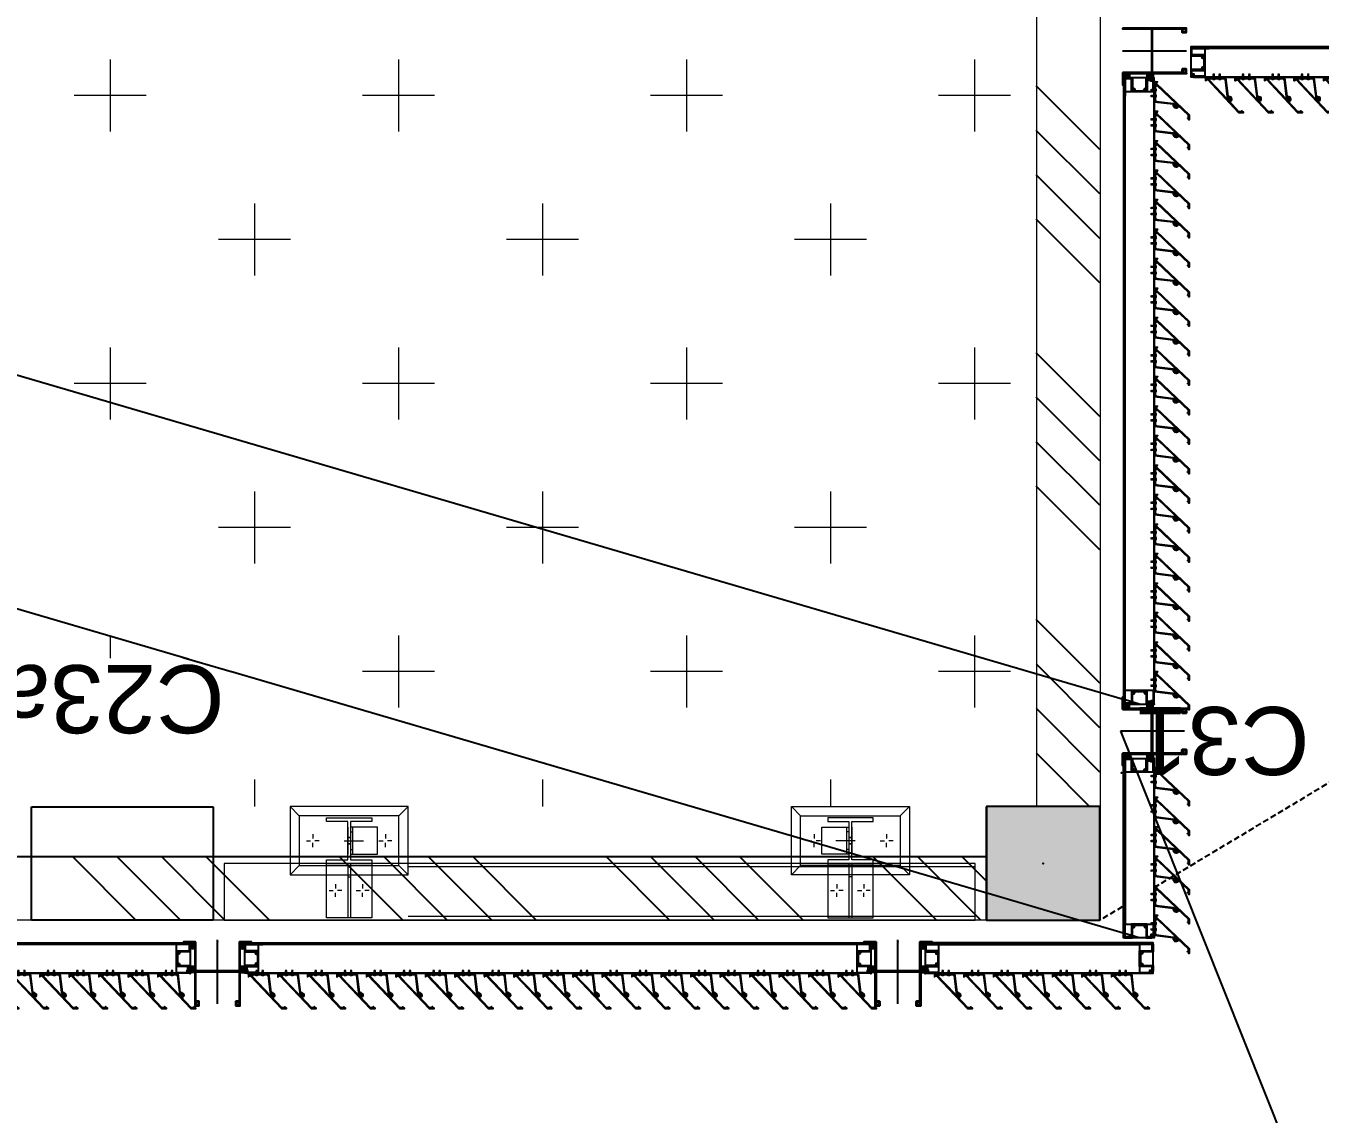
# Model space of a CAD drawing. Header units: millimetres. Extents: x 663313 to 1226001, y 1431724 to 1620898.
# Drawn here: x 848904 to 851756, y 1538567 to 1540965 of the extents above; entities that cross this region are included whole.
import ezdxf

# ---------------------------------------------------------------- set-up
doc = ezdxf.new("R2010")
doc.units = ezdxf.units.MM
for name, pattern in [('CENTER', [50.8, 31.75, -6.35, 6.35, -6.35]), ('HIDDEN', [0.375, 0.25, -0.125]), ('XKITLINE00', [0]), ('XKITLINE02', [4, 2, -2])]:
    doc.linetypes.add(name, pattern=pattern)
doc.layers.get('Defpoints').update_dxf_attribs({"color": 140})
for name, color, linetype in [('000 - CONCRETE_COL_HATCH_', 251, 'Continuous'), ('000 - CONCRETE_COL_WIPEOUT_', 250, 'Continuous'), ('000 - EXISTING_COLUMN_CUT_COLOR_5', 5, 'Continuous'), ('000 - EXISTING_CONCRETE_CUT_COLOR_5', 5, 'Continuous'), ('010 - ASPG_ACCESSORIES_MAIN_COLOR_1', 1, 'Continuous'), ('010 - ASPG_EXTR_MAIN_COLOR_2', 2, 'Continuous'), ('010 - ASPG_FRAMING_CUT_COLOR_4', 4, 'Continuous'), ('010 - ASPG_FRAMING_HATCH_', 251, 'Continuous'), ('010 - ASPG_FRAMING_MAIN_COLOR_2', 2, 'Continuous'), ('010 - ASPG_FRAMING_SUB_COLOR_2', 1, 'Continuous'), ('010 - ASPG_FRAMING_WIPEOUT_', 250, 'Continuous'), ('BOLT & SCREW', 251, 'Continuous'), ('BR', 6, 'Continuous'), ('Center Line', 1, 'CENTER'), ('CVA044__', 2, 'Continuous'), ('DIM', 1, 'Continuous'), ('TEXT', 3, 'Continuous')]:
    doc.layers.add(name, color=color, linetype=linetype)
for name, color, linetype, plot in [('010 - ASPG_EXTR_DEF_SUB', 250, 'Continuous', False), ('010 - ASPG_FASTERN_DEF_SUB', 250, 'Continuous', False), ('010 - ASPG_FRAMING_DEF_SUB', 250, 'Continuous', False)]:
    doc.layers.add(name, color=color, linetype=linetype, plot=plot)
for name, color, linetype, lineweight in [('12-GRID', 1, 'CENTER', 13), ('A-FLOR-E', 2, 'Continuous', 9), ('Bolt', 7, 'Continuous', 0), ('Part', 2, 'Continuous', 0), ('SCREW', 8, 'Continuous', 5)]:
    doc.layers.add(name, color=color, linetype=linetype, lineweight=lineweight)
doc.styles.add('Arial', font='arial.ttf')
pattern_1 = [(270, (1257419.24324, -520041.6224), (0.65495992507, -1.1344238721), [0.7562825814, -1.5125651628]), (30, (1257419.24324, -520041.6224), (0.65495992936, 1.1344238696), [0.7562825814, -1.5125651628]), (330, (1257419.24324, -520041.6224), (1.30991985442, -2.48e-09), [-1.5125651628, 0.7562825814])]
pattern_2 = [(315, (1257419.4929, -520021.6224), (1.3369313545, 1.3369313545), []), (45, (1257419.4929, -520021.6224), (-1.3369313545, 1.3369313545), [])]
pattern_3 = [(270, (1257419.4425, -520043.9224), (0.65495992507, -1.1344238721), [0.7562825814, -1.5125651628]), (30, (1257419.4425, -520043.9224), (0.65495992936, 1.1344238696), [0.7562825814, -1.5125651628]), (330, (1257419.4425, -520043.9224), (1.30991985442, -2.48e-09), [-1.5125651628, 0.7562825814])]
pattern_4 = [(315, (1257419.1929, -520023.9224), (1.3369313545, 1.3369313545), []), (45, (1257419.1929, -520023.9224), (-1.3369313545, 1.3369313545), [])]

# ---------------------------------------------------------------- blocks, each defined once
blk = doc.blocks.new('44')
at = {"layer": 'Bolt', "color": 21, "linetype": 'XKITLINE00', "lineweight": 0}
for p, q in [((31.5889, 25.0846), (31.5889, 25.0753)), ((31.5889, 25.0846), (31.5889, 25.0753)), ((31.5749, 25.0706), (31.5842, 25.0706)), ((31.5749, 25.0706), (31.5842, 25.0706)), ((31.5889, 25.0566), (31.5889, 25.0659)), ((31.5889, 25.0566), (31.5889, 25.0659)), ((31.6029, 25.0706), (31.5936, 25.0706)), ((31.6029, 25.0706), (31.5936, 25.0706)), ((31.6849, 25.0206), (31.6942, 25.0206)), ((31.6989, 25.0346), (31.6989, 25.0253)), ((31.7129, 25.0206), (31.7036, 25.0206)), ((31.6989, 25.0066), (31.6989, 25.0159)), ((31.6989, 24.9746), (31.6989, 24.9653)), ((31.6849, 24.9606), (31.6942, 24.9606)), ((31.6989, 24.9466), (31.6989, 24.9559)), ((31.7129, 24.9606), (31.7036, 24.9606)), ((31.5749, 24.9106), (31.5842, 24.9106)), ((31.5749, 24.9106), (31.5842, 24.9106)), ((31.5889, 24.9246), (31.5889, 24.9153)), ((31.5889, 24.9246), (31.5889, 24.9153)), ((31.5889, 24.8966), (31.5889, 24.9059)), ((31.5889, 24.8966), (31.5889, 24.9059)), ((31.6029, 24.9106), (31.5936, 24.9106)), ((31.6029, 24.9106), (31.5936, 24.9106)), ((31.5749, 23.9656), (31.5842, 23.9656)), ((31.5749, 23.9656), (31.5842, 23.9656)), ((31.5889, 23.9796), (31.5889, 23.9703)), ((31.5889, 23.9796), (31.5889, 23.9703)), ((31.6029, 23.9656), (31.5936, 23.9656)), ((31.6029, 23.9656), (31.5936, 23.9656)), ((31.5889, 23.9516), (31.5889, 23.9609)), ((31.5889, 23.9516), (31.5889, 23.9609)), ((31.6849, 23.9156), (31.6942, 23.9156)), ((31.6989, 23.9296), (31.6989, 23.9203)), ((31.6989, 23.9016), (31.6989, 23.9109)), ((31.7129, 23.9156), (31.7036, 23.9156)), ((31.6849, 23.8556), (31.6942, 23.8556)), ((31.6989, 23.8696), (31.6989, 23.8603)), ((31.6989, 23.8416), (31.6989, 23.8509)), ((31.7129, 23.8556), (31.7036, 23.8556)), ((31.5749, 23.8056), (31.5842, 23.8056)), ((31.5749, 23.8056), (31.5842, 23.8056)), ((31.5889, 23.8196), (31.5889, 23.8103)), ((31.5889, 23.8196), (31.5889, 23.8103)), ((31.5889, 23.7916), (31.5889, 23.8009)), ((31.5889, 23.7916), (31.5889, 23.8009)), ((31.6029, 23.8056), (31.5936, 23.8056)), ((31.6029, 23.8056), (31.5936, 23.8056))]:
    blk.add_line(p, q, dxfattribs=at)
at = {"layer": 'Bolt', "color": 21, "linetype": 'XKITLINE02', "lineweight": 0}
for p, q in [((31.5819, 24.9876), (31.5819, 24.9936)), ((31.5819, 24.9936), (31.5819, 24.9876)), ((31.5889, 25.0015), (31.5889, 24.9586)), ((31.5959, 24.9876), (31.5959, 24.9936)), ((31.5959, 24.9936), (31.5959, 24.9876)), ((31.5694, 24.9876), (31.5694, 24.9826)), ((31.6084, 24.9876), (31.6084, 24.9826)), ((31.5889, 23.8747), (31.5889, 23.9176)), ((31.5694, 23.8886), (31.5694, 23.8936)), ((31.5819, 23.8826), (31.5819, 23.8886)), ((31.5819, 23.8886), (31.5819, 23.8826)), ((31.5959, 23.8826), (31.5959, 23.8886)), ((31.5959, 23.8886), (31.5959, 23.8826)), ((31.6084, 23.8886), (31.6084, 23.8936))]:
    blk.add_line(p, q, dxfattribs=at)
at = {"layer": 'Part', "color": 251, "linetype": 'HIDDEN', "lineweight": 0, "ltscale": 5}
for p, q in [((31.6469, 25.2656), (31.6469, 23.6106)), ((31.7559, 25.2656), (31.7559, 23.6106))]:
    blk.add_line(p, q, dxfattribs=at)
at = {"layer": 'Part', "lineweight": 0}
for p, q in [((31.5139, 25.1206), (31.5339, 25.1006)), ((31.5139, 24.8606), (31.5339, 24.8806)), ((31.5139, 24.0156), (31.5339, 23.9956)), ((31.5139, 23.7556), (31.5339, 23.7756))]:
    blk.add_line(p, q, dxfattribs=at)
at = {"layer": 'Part', "color": 252, "linetype": 'HIDDEN', "lineweight": 0, "ltscale": 2}
for p, q in [((31.6439, 25.1006), (31.6639, 25.1206)), ((31.6439, 24.8806), (31.6639, 24.8606)), ((31.6439, 23.9956), (31.6639, 24.0156)), ((31.6439, 23.7756), (31.6639, 23.7556))]:
    blk.add_line(p, q, dxfattribs=at)
at = {"layer": 'Part', "color": 21, "linetype": 'XKITLINE02', "lineweight": 0}
for p, q in [((31.6389, 25.0406), (31.6389, 24.9406)), ((31.5589, 24.9936), (31.6189, 24.9936)), ((31.6689, 24.9936), (31.6689, 24.9876)), ((31.5589, 24.9876), (31.6189, 24.9876)), ((31.6389, 23.8356), (31.6389, 23.9356)), ((31.5589, 23.8886), (31.6189, 23.8886)), ((31.5589, 23.8826), (31.6189, 23.8826)), ((31.6689, 23.8826), (31.6689, 23.8886))]:
    blk.add_line(p, q, dxfattribs=at)
at = {"layer": 'Part', "linetype": 'XKITLINE02', "lineweight": 0}
for p, q in [((31.6389, 24.9936), (31.7589, 24.9936)), ((31.6189, 24.9826), (31.5589, 24.9826)), ((31.6389, 24.9876), (31.7589, 24.9876)), ((31.6189, 23.8936), (31.5589, 23.8936)), ((31.6389, 23.8886), (31.7589, 23.8886)), ((31.6389, 23.8826), (31.7589, 23.8826))]:
    blk.add_line(p, q, dxfattribs=at)
at = {"layer": 'Part', "color": 4, "lineweight": 0}
blk.add_lwpolyline([(31.6389, 23.6106), (31.7639, 23.6106), (31.7639, 25.2656), (31.6389, 25.2656), (31.6389, 23.6106)], dxfattribs=at)
at = {"layer": 'Part', "lineweight": 0}
for points in [[(31.6389, 24.8606), (31.5139, 24.8606), (31.5139, 25.1206), (31.6389, 25.1206)], [(31.6389, 24.8806), (31.5339, 24.8806), (31.5339, 25.1006), (31.6389, 25.1006)], [(31.6389, 24.0156), (31.5139, 24.0156), (31.5139, 23.7556), (31.6389, 23.7556)], [(31.6389, 23.9956), (31.5339, 23.9956), (31.5339, 23.7756), (31.6389, 23.7756)]]:
    blk.add_lwpolyline(points, dxfattribs=at)
at = {"layer": 'Part', "color": 252, "linetype": 'HIDDEN', "lineweight": 0, "ltscale": 2}
for points in [[(31.6389, 25.1206), (31.6639, 25.1206), (31.6639, 24.8606), (31.6389, 24.8606)], [(31.6389, 25.1006), (31.6439, 25.1006), (31.6439, 24.8806), (31.6389, 24.8806)], [(31.6389, 23.7556), (31.6639, 23.7556), (31.6639, 24.0156), (31.6389, 24.0156)], [(31.6389, 23.7756), (31.6439, 23.7756), (31.6439, 23.9956), (31.6389, 23.9956)]]:
    blk.add_lwpolyline(points, dxfattribs=at)
at = {"layer": 'Part', "linetype": 'XKITLINE02', "lineweight": 0}
for points in [[(31.6389, 25.0406), (31.6309, 25.0406), (31.6309, 24.9936), (31.5469, 24.9936), (31.5469, 25.0406), (31.5389, 25.0406), (31.5389, 24.9406), (31.5469, 24.9406), (31.5469, 24.9876), (31.6309, 24.9876), (31.6309, 24.9406), (31.6389, 24.9406)], [(31.6389, 23.8356), (31.6309, 23.8356), (31.6309, 23.8826), (31.5469, 23.8826), (31.5469, 23.8356), (31.5389, 23.8356), (31.5389, 23.9356), (31.5469, 23.9356), (31.5469, 23.8886), (31.6309, 23.8886), (31.6309, 23.9356), (31.6389, 23.9356)]]:
    blk.add_lwpolyline(points, close=True, dxfattribs=at)
for points in [[(31.6389, 24.9406), (31.7589, 24.9406), (31.7589, 25.0406), (31.6389, 25.0406)], [(31.6189, 24.9876), (31.6189, 24.9276), (31.5589, 24.9276), (31.5589, 24.9876)], [(31.6189, 23.8886), (31.6189, 23.9486), (31.5589, 23.9486), (31.5589, 23.8886)], [(31.6389, 23.9356), (31.7589, 23.9356), (31.7589, 23.8356), (31.6389, 23.8356)]]:
    blk.add_lwpolyline(points, dxfattribs=at)
blk = doc.blocks.new('*U5736')
blk.add_wipeout([(-125.2, -125.1), (125.2, -125.1), (125.2, 125.1), (-125.2, 125.1)]).dxf.layer = '000 - CONCRETE_COL_WIPEOUT_'
at = {"layer": '000 - CONCRETE_COL_HATCH_'}
h = blk.add_hatch(dxfattribs=at)
h.set_pattern_fill('AR-CONC', color=256, scale=0.5)
h.set_pattern_definition([(50, (0, -2e-14), (3.5863, -0.31376), [0.375, -4.125]), (355, (0, -2e-14), (-0.69376, 3.76096), [0.3, -3.3]), (100.4514, (0.299, -0.026), (2.892544, 3.4472), [0.3187, -3.50571]), (46.1842, (0, 1), (5.33621, -0.8276), [0.5625, -6.1875]), (96.6356, (0.4447, 0.931), (4.67331, 4.8706), [0.47805, -5.25857]), (351.184, (0, 1), (4.67331, 4.8706), [0.45, -4.95]), (21, (0.5, 0.75), (2.984535, -2.013094), [0.375, -4.125]), (326, (0.5, 0.75), (1.21658, 3.62575), [0.3, -3.3]), (71.4514, (0.7487, 0.5822), (4.20111, 1.612656), [0.3187, -3.50571]), (37.5, (0, -2e-14), (0.060799, 1.664469), [0, -3.26, 0, -3.35, 0, -3.3125]), (7.5, (0, -2e-14), (1.315348, 1.972059), [0, -1.91, 0, -3.185, 0, -1.2625]), (327.5, (-1.115, -2e-14), (2.669112, -0.112774), [0, -1.25, 0, -3.9, 0, -5.175]), (317.5, (-1.615, -2e-14), (2.91593, 0.500525), [0, -1.625, 0, -2.59, 0, -3.675])])
h.paths.add_polyline_path([(-125.2, -125.1), (125.2, -125.1), (125.2, 125.1), (-125.2, 125.1)])
blk.add_point((0, 0))
at = {"layer": '000 - EXISTING_COLUMN_CUT_COLOR_5'}
blk.add_lwpolyline([(-125.2, -125.1), (125.2, -125.1), (125.2, 125.1), (-125.2, 125.1)], close=True, dxfattribs=at)
blk = doc.blocks.new('W-1-PP18-ST_ENT4_REV00_20260531-225334_LOPF_PL')
at = {"layer": 'A-FLOR-E'}
h = blk.add_hatch(dxfattribs=at)
h.set_pattern_fill('CROSS', color=250, scale=50)
h.set_pattern_definition([(0, (-663607876.36, -1524781034.1), (317.5, 317.5), [158.75, -476.25]), (90, (-663607797, -1524781113.48), (-317.5, 317.5), [158.75, -476.25])])
h.paths.add_polyline_path([(19109.7, -8210), (19109.8, -13360.2), (23991.6, -13360.4), (23967.6, -1699.9), (16485, -1700.1), (16485, -3485), (17110, -3485), (17109.8, -8210)])
at = {"layer": 'TEXT'}
h = blk.add_hatch(dxfattribs=at)
h.set_pattern_fill('ANSI34', color=251, scale=21.831008, angle=389.6127)
h.set_pattern_definition([(314.9986, (31061.48, -20146.6), (294.079, 294.065), []), (314.9986, (31061.47, -20244.64), (294.079, 294.065), []), (314.9986, (31061.47, -20342.66), (294.079, 294.065), []), (314.9986, (31061.47, -20440.7), (294.079, 294.065), [])])
h.paths.add_polyline_path([(21249.9, -1450), (21249.9, -1590), (24079.2, -1590.1), (24079.2, -1450.1)], flags=17)
h.paths.add_polyline_path([(18499.6, -1590), (18499.6, -1450), (16347.7, -1449.9), (16347.7, -1589.9)])
h.paths.add_polyline_path([(18499.6, -1450), (18499.6, -1590), (21249.9, -1590), (21249.9, -1450)], flags=17)
h.paths.add_polyline_path([(24220.2, -1449.9), (24080.2, -1449.9), (24079.9, -13260), (19109.7, -13259.9), (19109.7, -8210), (17109.8, -8210), (17110, -3485), (16485.3, -3485), (16485, -1575), (16345, -1575), (16345, -3625), (16970, -3625), (16969.9, -8350), (18969.8, -8350), (18969.7, -13399.9), (24219.9, -13400)])
at = {"layer": 'BR', "color": 1, "linetype": 'HIDDEN', "ltscale": 5}
for points in [[(16344.8, -1700), (16344.8, -1450), (16595.1, -1449.9), (16595.1, -1699.9)], [(18299.6, -1699.6), (18299.6, -1449.6), (18699.6, -1449.6), (18699.6, -1699.6)]]:
    blk.add_lwpolyline(points, close=True, dxfattribs=at)
at = {"layer": 'DIM', "linetype": 'HIDDEN', "ltscale": 50}
blk.add_line((-3080.3, -13100), (16344.6, -1449.9), dxfattribs=at)
at = {"layer": 'DIM'}
blk.add_line((24079.9, -1590.1), (16485, -1589.9), dxfattribs=at)
at = {"layer": 'Part', "linetype": 'XKITLINE00', "lineweight": 0}
for points in [[(18969.8, -13399.9), (18969.8, -8350), (16969.7, -8350), (16969.7, -3624.9), (16344.6, -3624.9), (16344.6, -1449.9)], [(16346.8, -1450), (24217.6, -1450), (24217.6, -13400), (18969.8, -13399.9)]]:
    blk.add_lwpolyline(points, dxfattribs=at)
blk.add_lwpolyline([(17109.7, -8210), (17109.7, -3484.9), (16484.6, -3484.9), (16484.6, -1590), (24077.6, -1590), (24077.6, -13260), (19109.8, -13259.9), (19109.8, -8210)], close=True, dxfattribs=at)
at = {"layer": 'CVA044__', "color": 3, "char_height": 150, "attachment_point": 5, "style": 'Arial', "bg_fill": 3, "box_fill_scale": 1.1, "bg_fill_color": 256, "bg_fill_true_color": 13158600, "bg_fill_transparency": 0}
for s, insert in [('\\A1;C31', (16075, -1845.8)), ('\\A1;C23a', (18524.6, -1937.9))]:
    blk.add_mtext(s, dxfattribs=dict(at, insert=insert))
at = {"xscale": 1000.000000000001, "yscale": 1000.000000000001, "zscale": 1000.000000000001, "rotation": 90}
blk.add_blockref('44', (41885.6, -33213.9), dxfattribs=at)
at = {"layer": '000 - EXISTING_CONCRETE_CUT_COLOR_5'}
blk.add_blockref('*U5736', (16470, -1575), dxfattribs=at)
blk = doc.blocks.new('*U6399')
at = {"layer": '12-GRID', "color": 8, "linetype": 'CENTER'}
for p, q in [((0, -6.2), (0, 2.2)), ((-4.2, -2), (4.2, -2))]:
    blk.add_line(p, q, dxfattribs=at)
at = {"layer": 'BOLT & SCREW'}
for p, q in [((-0.6, -1.8), (-1.8, -1.6)), ((-0.6, -2.2), (-1.8, -2.4)), ((-0.5, -1.8), (-0.9, -1.6)), ((-0.5, -2.2), (-0.9, -2.4)), ((-0.2, -1.4), (-0.4, -0.2)), ((-0.2, -1.5), (-0.4, -1.1)), ((-0.2, -2.5), (-0.4, -2.9)), ((-0.2, -2.6), (-0.4, -3.8)), ((0.2, -1.4), (0.4, -0.2)), ((0.2, -1.5), (0.4, -1.1)), ((0.4, -2.9), (0.2, -2.5)), ((0.2, -2.6), (0.4, -3.8)), ((0.5, -1.8), (0.9, -1.6)), ((0.5, -2.2), (0.9, -2.4)), ((0.6, -1.8), (1.8, -1.6)), ((0.6, -2.2), (1.8, -2.4))]:
    blk.add_line(p, q, dxfattribs=at)
for points in [[(-1.8, -1.6), (-0.9, -1.6, 0.414214), (-0.4, -1.1), (-0.4, -0.2), (0.4, -0.2), (0.4, -1.1, 0.414214), (0.9, -1.6), (1.8, -1.6), (1.8, -2.4), (0.9, -2.4, 0.414214), (0.4, -2.9), (0.4, -3.8), (-0.4, -3.8), (-0.4, -2.9, 0.414214), (-0.9, -2.4), (-1.8, -2.4)], [(0.2, -2.5, -0.414214), (0.5, -2.2), (0.6, -2.2), (0.6, -1.8), (0.5, -1.8, -0.414214), (0.2, -1.5), (0.2, -1.4), (-0.2, -1.4), (-0.2, -1.5, -0.414214), (-0.5, -1.8), (-0.6, -1.8), (-0.6, -2.2), (-0.5, -2.2, -0.414214), (-0.2, -2.5), (-0.2, -2.6), (0.2, -2.6)]]:
    blk.add_lwpolyline(points, format="xyb", close=True, dxfattribs=at)
blk.add_circle((0, -2), 3.5, dxfattribs=at)
blk = doc.blocks.new('000_ASPG_TYP_FILES_20260218-010703_FRAME_EXTR_')
at = {"layer": '010 - ASPG_FRAMING_HATCH_'}
h = blk.add_hatch(dxfattribs=at)
h.set_pattern_fill('ANSI32', color=256, scale=0.1, angle=180)
edge = h.paths.add_edge_path()
edge.add_line((2, 16), (2, 2))
edge.add_line((2, 2), (39.7, 2))
edge.add_arc((39.7, 1.7), 0.3, 0, 90, ccw=False)
edge.add_line((40, 1.7), (40, 0.3))
edge.add_arc((39.7, 0.3), 0.3, -90, 0, ccw=False)
edge.add_line((39.7, 0), (0.3, 0))
edge.add_arc((0.3, 0.3), 0.3, 180, 270, ccw=False)
edge.add_line((0, 0.3), (0, 17.7))
edge.add_arc((0.3, 17.7), 0.3, 90, 180, ccw=False)
edge.add_line((0.3, 18), (22.6, 18))
edge.add_arc((22.6, 18.5), 0.5, 270, 380.2095)
edge.add_arc((26.2, 19.8), 3.35, 182.0638, 200.2095, ccw=False)
edge.add_arc((23.6, 19.7), 0.76, 2.0638, 182.0638, ccw=False)
edge.add_arc((26.2, 19.8), 1.83, 182.0638, 447.9362)
edge.add_arc((26.3, 22.4), 0.76, 87.9362, 267.9362, ccw=False)
edge.add_arc((26.2, 19.8), 3.35, 69.7905, 87.9362, ccw=False)
edge.add_arc((27.5, 23.4), 0.5, 249.7905, 360)
edge.add_line((28, 23.4), (28, 26.7))
edge.add_line((28, 26.7), (28.5, 27.2))
edge.add_line((28.5, 27.2), (28, 27.7))
edge.add_line((28, 27.7), (28, 38.6))
edge.add_line((28, 38.6), (28.5, 39.1))
edge.add_line((28.5, 39.1), (28, 39.6))
edge.add_line((28, 39.6), (28, 42.9))
edge.add_arc((27.5, 42.9), 0.5, 0, 110.2095)
edge.add_arc((26.2, 46.5), 3.35, 272.0638, 290.2095, ccw=False)
edge.add_arc((26.3, 43.9), 0.76, 92.0638, 272.0638, ccw=False)
edge.add_arc((26.2, 46.5), 1.83, 272.0638, 537.9362)
edge.add_arc((23.6, 46.6), 0.76, 177.9362, 357.9362, ccw=False)
edge.add_arc((26.2, 46.5), 3.35, 159.7905, 177.9362, ccw=False)
edge.add_arc((22.6, 47.8), 0.5, 339.7905, 450)
edge.add_line((22.6, 48.3), (0.3, 48.3))
edge.add_arc((0.3, 48.6), 0.3, 180, 270, ccw=False)
edge.add_line((0, 48.6), (0, 60))
edge.add_arc((0.3, 60), 0.3, 90, 180, ccw=False)
edge.add_line((0.3, 60.3), (5, 60.3))
edge.add_line((5, 60.3), (5, 65))
edge.add_arc((5.3, 65), 0.3, 90, 180, ccw=False)
edge.add_line((5.3, 65.3), (30, 65.3))
edge.add_line((30, 65.3), (30, 63.6))
edge.add_arc((29.7, 63.6), 0.3, -90, 0, ccw=False)
edge.add_line((29.7, 63.3), (7.3, 63.3))
edge.add_arc((7.3, 63), 0.3, 90, 180)
edge.add_line((7, 63), (7, 58.3))
edge.add_line((7, 58.3), (2.3, 58.3))
edge.add_arc((2.3, 58), 0.3, 90, 180)
edge.add_line((2, 58), (2, 50.6))
edge.add_arc((2.3, 50.6), 0.3, 180, 270)
edge.add_line((2.3, 50.3), (29.7, 50.3))
edge.add_arc((29.7, 50), 0.3, 0, 90, ccw=False)
edge.add_line((30, 50), (30, 26.7))
edge.add_line((30, 26.7), (30, 16.3))
edge.add_arc((29.7, 16.3), 0.3, -90, 0, ccw=False)
edge.add_line((29.7, 16), (2, 16))
at = {"layer": '010 - ASPG_FRAMING_CUT_COLOR_4'}
blk.add_lwpolyline([(2, 16), (2, 2), (39.7, 2, -0.414214), (40, 1.7), (40, 0.3, -0.414214), (39.7, 0), (0.3, 0, -0.414214), (0, 0.3), (0, 17.7, -0.414214), (0.3, 18), (22.6, 18, 0.52173), (23, 18.7, -0.079342), (22.8, 19.7, -1), (24.3, 19.8, 2.296346), (26.2, 21.7, -1), (26.3, 23.2, -0.079342), (27.3, 23, 0.52173), (28, 23.4), (28, 26.7), (28.5, 27.2), (28, 27.7), (28, 38.6), (28.5, 39.1), (28, 39.6), (28, 42.9, 0.52173), (27.3, 43.3, -0.079342), (26.3, 43.1, -1), (26.2, 44.6, 2.296346), (24.3, 46.5, -1), (22.8, 46.6, -0.079342), (23, 47.6, 0.52173), (22.6, 48.3), (0.3, 48.3, -0.414214), (0, 48.6), (0, 60, -0.414214), (0.3, 60.3), (5, 60.3), (5, 65, -0.414214), (5.3, 65.3), (30, 65.3), (30, 63.6, -0.414214), (29.7, 63.3), (7.3, 63.3, 0.414214), (7, 63), (7, 58.3), (2.3, 58.3, 0.414214), (2, 58), (2, 50.6, 0.414214), (2.3, 50.3), (29.7, 50.3, -0.414214), (30, 50), (30, 26.7), (30, 16.3, -0.414214), (29.7, 16)], format="xyb", close=True, dxfattribs=at)
for p in [(26.2, 48.5), (26.2, 21.8)]:
    blk.add_blockref('*U6399', p)
blk = doc.blocks.new('*U6177')
at = {"layer": '010 - ASPG_FRAMING_HATCH_', "transparency": 33554585}
h = blk.add_hatch(dxfattribs=at)
h.set_pattern_fill('ANSI32', color=256, scale=0.25)
edge = h.paths.add_edge_path()
edge.add_line((2, -50), (2, -75))
edge.add_line((2, -75), (0, -75))
edge.add_line((0, -75), (0, -49))
edge.add_arc((1, -49), 1, 90, 180, ccw=False)
edge.add_line((1, -48), (63, -48))
edge.add_arc((63, -47), 1, 270, 360)
edge.add_line((64, -47), (64, 47))
edge.add_arc((63, 47), 1, 0, 90)
edge.add_line((63, 48), (1, 48))
edge.add_arc((1, 49), 1, 180, 270, ccw=False)
edge.add_line((0, 49), (0, 75))
edge.add_line((0, 75), (2, 75))
edge.add_line((2, 75), (2, 50))
edge.add_line((2, 50), (141, 50))
edge.add_line((141, 50), (141, 41))
edge.add_arc((140, 41), 1, 270, 360, ccw=False)
edge.add_line((140, 40), (132, 40))
edge.add_arc((132, 41), 1, 180, 270, ccw=False)
edge.add_line((131, 41), (131, 47))
edge.add_arc((130, 47), 1, 0, 90)
edge.add_line((130, 48), (67, 48))
edge.add_arc((67, 47), 1, 90, 180)
edge.add_line((66, 47), (66, -47))
edge.add_arc((67, -47), 1, 180, 270)
edge.add_line((67, -48), (130, -48))
edge.add_arc((130, -47), 1, 270, 360)
edge.add_line((131, -47), (131, -41))
edge.add_arc((132, -41), 1, 90, 180, ccw=False)
edge.add_line((132, -40), (140, -40))
edge.add_arc((140, -41), 1, 0, 90, ccw=False)
edge.add_line((141, -41), (141, -50))
edge.add_line((141, -50), (2, -50))
h.paths.add_polyline_path([(139, 48), (139, 42), (133, 42), (133, 48)], flags=16)
h.paths.add_polyline_path([(139, -48), (139, -42), (133, -42), (133, -48)], flags=16)
at = {"layer": '010 - ASPG_FRAMING_HATCH_'}
h = blk.add_hatch(dxfattribs=at)
h.set_pattern_fill('ANSI37', color=256, scale=0.595498, angle=-90)
h.set_pattern_definition(pattern_4)
edge = h.paths.add_edge_path()
edge.add_ellipse((11.5, 55), major_axis=(0, -5), ratio=0.644482, start_angle=180, end_angle=360, ccw=False)
edge.add_line((11.5, 60), (2, 60))
edge.add_arc((-7.9, 55), 11.1, -26.7963, 26.7963, ccw=False)
edge.add_line((2, 50), (11.5, 50))
h = blk.add_hatch(dxfattribs=at)
h.set_pattern_fill('HONEY', color=256, scale=0.238199, angle=-90)
h.set_pattern_definition(pattern_3)
edge = h.paths.add_edge_path()
edge.add_ellipse((11.8, 55), major_axis=(0, -5), ratio=0.644482, start_angle=0, end_angle=360, ccw=False)
h = blk.add_hatch(dxfattribs=at)
h.set_pattern_fill('HONEY', color=256, scale=0.238199, angle=-90)
h.set_pattern_definition(pattern_1)
edge = h.paths.add_edge_path()
edge.add_ellipse((57.5, 55), major_axis=(0, -5), ratio=0.644482, start_angle=0, end_angle=360)
h = blk.add_hatch(dxfattribs=at)
h.set_pattern_fill('ANSI37', color=256, scale=0.595498, angle=-90)
h.set_pattern_definition(pattern_2)
edge = h.paths.add_edge_path()
edge.add_ellipse((57.8, 55), major_axis=(0, -5), ratio=0.644482, start_angle=0, end_angle=180)
edge.add_line((57.8, 60), (62, 60))
edge.add_arc((62, 60.3), 0.3, -90, 0)
edge.add_line((62.3, 60.3), (62.3, 61))
edge.add_line((62.3, 61), (61.8, 61.5))
edge.add_line((61.8, 61.5), (62.3, 62))
edge.add_line((62.3, 62), (61.8, 62.5))
edge.add_line((61.8, 62.5), (62.3, 63))
edge.add_line((62.3, 63), (61.8, 63.5))
edge.add_line((61.8, 63.5), (62.3, 64))
edge.add_line((62.3, 64), (62.3, 65))
edge.add_line((62.3, 65), (63.3, 65))
edge.add_line((63.3, 65), (63.8, 65.5))
edge.add_line((63.8, 65.5), (64.3, 65))
edge.add_line((64.3, 65), (64.8, 65.5))
edge.add_line((64.8, 65.5), (65.3, 65))
edge.add_line((65.3, 65), (65.8, 65.5))
edge.add_line((65.8, 65.5), (66.3, 65))
edge.add_line((66.3, 65), (67, 65))
edge.add_arc((67, 65.3), 0.3, -90, 0)
edge.add_line((67.3, 65.3), (67.3, 60))
edge.add_arc((77.2, 55), 11.1, 153.2037, 206.7963)
edge.add_line((67.3, 50), (57.8, 50))
h = blk.add_hatch(dxfattribs=at)
h.set_pattern_fill('ANSI37', color=256, scale=0.595498, angle=-90)
h.set_pattern_definition(pattern_4)
edge = h.paths.add_edge_path()
edge.add_ellipse((11.5, -55), major_axis=(0, 5), ratio=0.644482, start_angle=0, end_angle=180)
edge.add_line((11.5, -60), (2, -60))
edge.add_arc((-7.9, -55), 11.1, 333.2037, 386.7963)
edge.add_line((2, -50), (11.5, -50))
h = blk.add_hatch(dxfattribs=at)
h.set_pattern_fill('HONEY', color=256, scale=0.238199, angle=-90)
h.set_pattern_definition(pattern_3)
edge = h.paths.add_edge_path()
edge.add_ellipse((11.8, -55), major_axis=(0, 5), ratio=0.644482, start_angle=0, end_angle=360)
h = blk.add_hatch(dxfattribs=at)
h.set_pattern_fill('HONEY', color=256, scale=0.238199, angle=-90)
h.set_pattern_definition(pattern_1)
edge = h.paths.add_edge_path()
edge.add_ellipse((57.5, -55), major_axis=(0, 5), ratio=0.644482, start_angle=0, end_angle=360, ccw=False)
h = blk.add_hatch(dxfattribs=at)
h.set_pattern_fill('ANSI37', color=256, scale=0.595498, angle=-90)
h.set_pattern_definition(pattern_2)
edge = h.paths.add_edge_path()
edge.add_ellipse((57.8, -55), major_axis=(0, 5), ratio=0.644482, start_angle=180, end_angle=360, ccw=False)
edge.add_line((57.8, -60), (62, -60))
edge.add_arc((62, -60.3), 0.3, 360, 450, ccw=False)
edge.add_line((62.3, -60.3), (62.3, -61))
edge.add_line((62.3, -61), (61.8, -61.5))
edge.add_line((61.8, -61.5), (62.3, -62))
edge.add_line((62.3, -62), (61.8, -62.5))
edge.add_line((61.8, -62.5), (62.3, -63))
edge.add_line((62.3, -63), (61.8, -63.5))
edge.add_line((61.8, -63.5), (62.3, -64))
edge.add_line((62.3, -64), (62.3, -65))
edge.add_line((62.3, -65), (63.3, -65))
edge.add_line((63.3, -65), (63.8, -65.5))
edge.add_line((63.8, -65.5), (64.3, -65))
edge.add_line((64.3, -65), (64.8, -65.5))
edge.add_line((64.8, -65.5), (65.3, -65))
edge.add_line((65.3, -65), (65.8, -65.5))
edge.add_line((65.8, -65.5), (66.3, -65))
edge.add_line((66.3, -65), (67, -65))
edge.add_arc((67, -65.3), 0.3, 360, 450, ccw=False)
edge.add_line((67.3, -65.3), (67.3, -60))
edge.add_arc((77.2, -55), 11.1, 153.2037, 206.7963, ccw=False)
edge.add_line((67.3, -50), (57.8, -50))
at = {"layer": '010 - ASPG_FASTERN_DEF_SUB'}
blk.add_point((0, 0), dxfattribs=at)
at = {"layer": '010 - ASPG_FRAMING_CUT_COLOR_4'}
blk.add_lwpolyline([(2, -50), (2, -75), (0, -75), (0, -49, -0.414214), (1, -48), (63, -48, 0.414214), (64, -47), (64, 47, 0.414214), (63, 48), (1, 48, -0.414214), (0, 49), (0, 75), (2, 75), (2, 50), (141, 50), (141, 41, -0.414214), (140, 40), (132, 40, -0.414214), (131, 41), (131, 47, 0.414214), (130, 48), (67, 48, 0.414214), (66, 47), (66, -47, 0.414214), (67, -48), (130, -48, 0.414214), (131, -47), (131, -41, -0.414214), (132, -40), (140, -40, -0.414214), (141, -41), (141, -50)], format="xyb", close=True, dxfattribs=at)
for points in [[(139, 48), (139, 42), (133, 42), (133, 48)], [(139, -48), (139, -42), (133, -42), (133, -48)]]:
    blk.add_lwpolyline(points, close=True, dxfattribs=at)
at = {"layer": '010 - ASPG_FRAMING_DEF_SUB', "transparency": 33554508}
blk.add_line((136.5, 0), (-4.5, 0), dxfattribs=at)
at = {"layer": '010 - ASPG_FRAMING_DEF_SUB', "transparency": 33554457}
for points in [[(2, 50), (15, 50), (15, 60), (2, 60)], [(54.3, 50), (67.3, 50), (67.3, 65.5), (54.3, 65.5)], [(2, -50), (15, -50), (15, -60), (2, -60)], [(54.3, -50), (67.3, -50), (67.3, -65.5), (54.3, -65.5)]]:
    blk.add_lwpolyline(points, close=True, dxfattribs=at)
at = {"layer": '010 - ASPG_FRAMING_SUB_COLOR_2'}
for points in [[(11.8, 50), (2, 50, 0.238199), (2, 60), (11.8, 60)], [(57.5, 50), (67.3, 50, -0.238199), (67.3, 60), (67.3, 65.3, -0.414214), (67, 65), (66.3, 65), (65.8, 65.5), (65.3, 65), (64.8, 65.5), (64.3, 65), (63.8, 65.5), (63.3, 65), (62.3, 65), (62.3, 64), (61.8, 63.5), (62.3, 63), (61.8, 62.5), (62.3, 62), (61.8, 61.5), (62.3, 61), (62.3, 60.3, -0.414214), (62, 60), (57.5, 60)], [(11.8, -50), (2, -50, -0.238199), (2, -60), (11.8, -60)], [(57.5, -50), (67.3, -50, 0.238199), (67.3, -60), (67.3, -65.3, 0.414214), (67, -65), (66.3, -65), (65.8, -65.5), (65.3, -65), (64.8, -65.5), (64.3, -65), (63.8, -65.5), (63.3, -65), (62.3, -65), (62.3, -64), (61.8, -63.5), (62.3, -63), (61.8, -62.5), (62.3, -62), (61.8, -61.5), (62.3, -61), (62.3, -60.3, 0.414214), (62, -60), (57.5, -60)]]:
    blk.add_lwpolyline(points, format="xyb", dxfattribs=at)
at = {"layer": '010 - ASPG_FRAMING_SUB_COLOR_2', "extrusion": (0, 0, -1)}
for centre, major_axis in [((11.8, 55), (0, -5)), ((57.5, -55), (0, 5))]:
    blk.add_ellipse(centre, major_axis=major_axis, ratio=0.644482, dxfattribs=at)
at = {"layer": '010 - ASPG_FRAMING_SUB_COLOR_2'}
for centre, major_axis in [((57.5, 55), (0, -5)), ((11.8, -55), (0, 5))]:
    blk.add_ellipse(centre, major_axis=major_axis, ratio=0.644482, dxfattribs=at)
blk = doc.blocks.new('PZG35-9D5')
at = {"layer": 'Center Line'}
blk.add_line((0, 3.7), (0, -10.5), dxfattribs=at)
at = {"layer": 'SCREW', "color": 8}
for p, q in [((-1.4, 0), (-1.4, -1.1)), ((1.4, 0), (1.4, -0.6)), ((-1.9, -1.4), (1.9, -0.9)), ((-1.9, -1.4), (-1.4, -1.1)), ((-1.9, -1.4), (-1.4, -1.7)), ((-1.9, -2.7), (1.9, -2.2)), ((-1.9, -2.7), (-1.4, -2.4)), ((-1.9, -2.7), (-1.4, -3)), ((-1.9, -4), (-1.4, -3.7)), ((-1.9, -4), (-1, -3.9)), ((-1.9, -4), (-1.4, -4.3)), ((-1.4, -1.1), (1.4, -0.6)), ((-1.4, -1.7), (1.4, -1.2)), ((-1.4, -1.7), (-1.4, -2.4)), ((-1.4, -2.4), (1.4, -1.9)), ((-1.4, -3), (1.4, -2.5)), ((-1.4, -3), (-1.4, -3.7)), ((-1.4, -3.7), (-0.8, -3.6)), ((-1.4, -4.3), (-1.4, -8.1)), ((-1.4, -4.3), (-1.2, -4.3)), ((0, -9.5), (-1.4, -8.1)), ((0, -9.5), (1.4, -8.1)), ((0.6, -3.3), (1.4, -3.2)), ((0.7, -3.7), (1.9, -3.5)), ((0.7, -3.9), (1.4, -3.8)), ((0.7, -4.6), (1.4, -4.5)), ((0.7, -5), (1.9, -4.8)), ((0.7, -5.2), (1.4, -5.1)), ((1.9, -0.9), (1.4, -0.6)), ((1.9, -0.9), (1.4, -1.2)), ((1.4, -1.2), (1.4, -1.9)), ((1.9, -2.2), (1.4, -1.9)), ((1.9, -2.2), (1.4, -2.5)), ((1.4, -2.5), (1.4, -3.2)), ((1.9, -3.5), (1.4, -3.2)), ((1.9, -3.5), (1.4, -3.8)), ((1.4, -3.8), (1.4, -4.5)), ((1.9, -4.8), (1.4, -4.5)), ((1.9, -4.8), (1.4, -5.1)), ((1.4, -5.1), (1.4, -8.1))]:
    blk.add_line(p, q, dxfattribs=at)
blk.add_lwpolyline([(0, -9.5), (0.7, -5.2), (0.7, -3.6, 0.417657), (0.4, -3.3, 0.108102), (-0.8, -3.6), (-1.4, -4.7)], format="xyb", dxfattribs=at)
blk = doc.blocks.new('*U6170')
at = {"layer": 'SCREW', "color": 6}
blk.add_lwpolyline([(3, 1.8, 0.09906), (0.8, 2.5), (0.8, 2.3), (-0.8, 2.3), (-0.8, 2.5, 0.09906), (-3, 1.8, 0.266588), (-3.5, 1), (-3.5, 0.2, 0.414214), (-3.3, 0), (3.3, 0, 0.414214), (3.5, 0.2), (3.5, 1, 0.266588)], format="xyb", close=True, dxfattribs=at)
at = {"layer": 'SCREW'}
blk.add_blockref('PZG35-9D5', (0, 0), dxfattribs=at)
blk = doc.blocks.new('*U6179')
blk.add_point((0, 0))
at = {"layer": '010 - ASPG_ACCESSORIES_MAIN_COLOR_1'}
blk.add_lwpolyline([(-39.7, -0.6, 0.414214), (-40, -0.9), (-40, -7.4, 0.57735), (-39.7, -7.6), (-36.6, -5.8, 0.767327), (-36.8, -5.3), (-37.9, -5.3, -0.414214), (-38.2, -5), (-38.2, -2.8, -0.414214), (-38, -2.6), (-32.2, -2.6, -0.388879), (-32, -2.8), (-31.8, -4.3, 0.388879), (-31.3, -4.8), (-30.3, -4.8, 0.414214), (-30, -4.5), (-30, -2.9, -0.414214), (-29.7, -2.6), (0.4, -2.6, -0.378969), (3.4, -5.2), (8, -42.5, 0.446593), (11.6, -45.1, -0.489802), (16.1, -48.7), (16.1, -49.4, -0.18248), (15.8, -50, -0.267949), (15.3, -50.2, 1.122115), (15.1, -52.3, 0.405004), (18.1, -49.4), (18.1, -48.7, 0.489805), (11.2, -43.1, -0.446597), (9.9, -42.3), (4.9, -0.8, 0.364176), (4.6, -0.6)], format="xyb", close=True, dxfattribs=at)
at = {"layer": '010 - ASPG_EXTR_DEF_SUB'}
for p in [(-40, -0.5), (43.4, -76.9), (43.4, -77.5)]:
    blk.add_point(p, dxfattribs=at)
at = {"layer": '010 - ASPG_EXTR_MAIN_COLOR_2'}
blk.add_lwpolyline([(11.4, -48.2), (11.5, -47.4), (12.2, -47.6), (12.3, -46.8, -0.535538), (14.2, -49.2, 0.991572), (15.7, -49.6, 1.157025), (8.8, -48.8, -0.688558), (8.3, -49), (-17.1, -22.2), (-32.3, -6.1), (-32.3, -2.9, 0.414312), (-32.6, -2.6), (-37.5, -2.6, 0.414116), (-37.8, -2.9), (-37.8, -4.3, 0.414214), (-37.5, -4.6), (-36, -4.6, -0.205895), (-35.8, -4.7), (33.2, -77.5), (43.1, -77.5, 0.668179), (43.4, -77), (40.5, -74.2, 0.668179), (40, -74.4), (40, -76), (33.9, -76), (11.9, -52.8, -0.558354), (12.1, -52, 0.766275), (12, -50.4, -0.438583), (10.7, -48.1)], format="xyb", close=True, dxfattribs=at)
at = {"layer": 'SCREW', "rotation": 180}
for p in [(-21.6, -2.5), (-8.2, -2.5)]:
    blk.add_blockref('*U6170', p, dxfattribs=at)
blk = doc.blocks.new('*U4686')
blk.add_wipeout([(562.3, 4), (60, 4), (60, 69.3), (562.3, 69.3)]).dxf.layer = '010 - ASPG_FRAMING_WIPEOUT_'
at = {"color": 1}
blk.add_point((60, 69.5), dxfattribs=at)
at = {"layer": '010 - ASPG_FRAMING_MAIN_COLOR_2'}
blk.add_lwpolyline([(532.3, 69.3), (90, 69.3), (90, 6), (532.3, 6)], close=True, dxfattribs=at)
at = {"layer": '010 - ASPG_FRAMING_SUB_COLOR_2'}
for points in [[(562.3, 4), (60, 4), (60, 69.3), (562.3, 69.3)], [(60, 2), (60, 4), (562.3, 4), (562.3, 2)]]:
    blk.add_lwpolyline(points, close=True, dxfattribs=at)
at = {"color": 1, "xscale": -1, "rotation": 180}
for p in [(120.3, 69.3), (185.3, 69.3), (250.3, 69.3), (315.3, 69.3), (380.3, 69.3), (445.3, 69.3), (510.3, 69.3)]:
    blk.add_blockref('*U6179', p, dxfattribs=at)
at = {"transparency": 33554559, "xscale": -1, "rotation": 270}
blk.add_blockref('*U6177', (0, 0), dxfattribs=at)
blk.add_blockref('000_ASPG_TYP_FILES_20260218-010703_FRAME_EXTR_', (60, 4))
at = {"xscale": -1}
blk.add_blockref('000_ASPG_TYP_FILES_20260218-010703_FRAME_EXTR_', (562.3, 4), dxfattribs=at)
blk = doc.blocks.new('000_ASPG_TYP_FILES_FRAMING_EXTR_BREAKLINE_TYPE_2')
at = {"layer": '010 - ASPG_FRAMING_HATCH_', "transparency": 33554585}
h = blk.add_hatch(dxfattribs=at)
h.set_pattern_fill('ANSI32', color=256, scale=0.25)
h.paths.add_polyline_path([(131, 91, 0.414214), (132, 90), (140, 90, 0.414214), (141, 91), (141, 100), (2, 100), (2, 125), (0, 125), (0, 99, 0.414214), (1, 98), (63, 98, -0.414214), (64, 97), (64, 3, -0.414214), (63, 2), (0, 2), (0, 0), (141, 0), (141, 9, 0.414214), (140, 10), (132, 10, 0.414214), (131, 9), (131, 3, -0.414214), (130, 2), (67, 2, -0.414214), (66, 3), (66, 97, -0.414214), (67, 98), (130, 98, -0.414214), (131, 97)])
h.paths.add_polyline_path([(133, 92), (133, 98), (139, 98), (139, 92)], flags=16)
h.paths.add_polyline_path([(133, 8), (139, 8), (139, 2), (133, 2)], flags=16)
at = {"layer": '010 - ASPG_FRAMING_HATCH_'}
h = blk.add_hatch(dxfattribs=at)
h.set_pattern_fill('ANSI37', color=256, scale=0.595498, angle=-90)
h.set_pattern_definition([(315, (1257419.4929, -519971.6224), (1.3369313545, 1.3369313545), []), (45, (1257419.4929, -519971.6224), (-1.3369313545, 1.3369313545), [])])
edge = h.paths.add_edge_path()
edge.add_ellipse((57.8, 105), major_axis=(0, -5), ratio=0.644482, start_angle=0, end_angle=180)
edge.add_line((57.8, 110), (62, 110))
edge.add_arc((62, 110.3), 0.3, -90, 0)
edge.add_line((62.3, 110.3), (62.3, 111))
edge.add_line((62.3, 111), (61.8, 111.5))
edge.add_line((61.8, 111.5), (62.3, 112))
edge.add_line((62.3, 112), (61.8, 112.5))
edge.add_line((61.8, 112.5), (62.3, 113))
edge.add_line((62.3, 113), (61.8, 113.5))
edge.add_line((61.8, 113.5), (62.3, 114))
edge.add_line((62.3, 114), (62.3, 115))
edge.add_line((62.3, 115), (63.3, 115))
edge.add_line((63.3, 115), (63.8, 115.5))
edge.add_line((63.8, 115.5), (64.3, 115))
edge.add_line((64.3, 115), (64.8, 115.5))
edge.add_line((64.8, 115.5), (65.3, 115))
edge.add_line((65.3, 115), (65.8, 115.5))
edge.add_line((65.8, 115.5), (66.3, 115))
edge.add_line((66.3, 115), (67, 115))
edge.add_arc((67, 115.3), 0.3, -90, 0)
edge.add_line((67.3, 115.3), (67.3, 110))
edge.add_arc((77.2, 105), 11.1, 153.2037, 206.7963)
edge.add_line((67.3, 100), (57.8, 100))
h = blk.add_hatch(dxfattribs=at)
h.set_pattern_fill('ANSI37', color=256, scale=0.595498, angle=-90)
h.set_pattern_definition([(315, (1257419.1929, -519973.9224), (1.3369313545, 1.3369313545), []), (45, (1257419.1929, -519973.9224), (-1.3369313545, 1.3369313545), [])])
edge = h.paths.add_edge_path()
edge.add_ellipse((11.5, 105), major_axis=(0, -5), ratio=0.644482, start_angle=180, end_angle=360, ccw=False)
edge.add_line((11.5, 110), (2, 110))
edge.add_arc((-7.9, 105), 11.1, -26.7963, 26.7963, ccw=False)
edge.add_line((2, 100), (11.5, 100))
h = blk.add_hatch(dxfattribs=at)
h.set_pattern_fill('HONEY', color=256, scale=0.238199, angle=-90)
h.set_pattern_definition([(270, (1257419.4425, -519993.9224), (0.65495992507, -1.1344238721), [0.7562825814, -1.5125651628]), (30, (1257419.4425, -519993.9224), (0.65495992936, 1.1344238696), [0.7562825814, -1.5125651628]), (330, (1257419.4425, -519993.9224), (1.30991985442, -2.48e-09), [-1.5125651628, 0.7562825814])])
edge = h.paths.add_edge_path()
edge.add_ellipse((11.8, 105), major_axis=(0, -5), ratio=0.644482, start_angle=0, end_angle=360, ccw=False)
h = blk.add_hatch(dxfattribs=at)
h.set_pattern_fill('HONEY', color=256, scale=0.238199, angle=-90)
h.set_pattern_definition([(270, (1257419.24324, -519991.6224), (0.65495992507, -1.1344238721), [0.7562825814, -1.5125651628]), (30, (1257419.24324, -519991.6224), (0.65495992936, 1.1344238696), [0.7562825814, -1.5125651628]), (330, (1257419.24324, -519991.6224), (1.30991985442, -2.48e-09), [-1.5125651628, 0.7562825814])])
edge = h.paths.add_edge_path()
edge.add_ellipse((57.5, 105), major_axis=(0, -5), ratio=0.644482, start_angle=0, end_angle=360)
blk.add_point((141, 100))
at = {"layer": '010 - ASPG_FRAMING_CUT_COLOR_4'}
blk.add_lwpolyline([(0, 0), (0, 2), (63, 2, 0.414214), (64, 3), (64, 97, 0.414214), (63, 98), (1, 98, -0.414214), (0, 99), (0, 125), (2, 125), (2, 100), (141, 100), (141, 91, -0.414214), (140, 90), (132, 90, -0.414214), (131, 91), (131, 97, 0.414214), (130, 98), (67, 98, 0.414214), (66, 97), (66, 3, 0.414214), (67, 2), (130, 2, 0.414214), (131, 3), (131, 9, -0.414214), (132, 10), (140, 10, -0.414214), (141, 9), (141, 0)], format="xyb", close=True, dxfattribs=at)
for points in [[(139, 98), (139, 92), (133, 92), (133, 98)], [(139, 2), (139, 8), (133, 8), (133, 2)]]:
    blk.add_lwpolyline(points, close=True, dxfattribs=at)
at = {"layer": '010 - ASPG_FRAMING_DEF_SUB', "transparency": 33554457}
blk.add_line((0, 50), (141, 50), dxfattribs=at)
for points in [[(54.3, 100), (67.3, 100), (67.3, 115.5), (54.3, 115.5)], [(2, 100), (15, 100), (15, 110), (2, 110)]]:
    blk.add_lwpolyline(points, close=True, dxfattribs=at)
at = {"layer": '010 - ASPG_FRAMING_SUB_COLOR_2'}
for points in [[(57.5, 100), (67.3, 100, -0.238199), (67.3, 110), (67.3, 115.3, -0.414214), (67, 115), (66.3, 115), (65.8, 115.5), (65.3, 115), (64.8, 115.5), (64.3, 115), (63.8, 115.5), (63.3, 115), (62.3, 115), (62.3, 114), (61.8, 113.5), (62.3, 113), (61.8, 112.5), (62.3, 112), (61.8, 111.5), (62.3, 111), (62.3, 110.3, -0.414214), (62, 110), (57.5, 110)], [(11.8, 100), (2, 100, 0.238199), (2, 110), (11.8, 110)]]:
    blk.add_lwpolyline(points, format="xyb", dxfattribs=at)
at = {"layer": '010 - ASPG_FRAMING_SUB_COLOR_2', "extrusion": (0, 0, -1)}
blk.add_ellipse((11.8, 105), major_axis=(0, -5), ratio=0.644482, dxfattribs=at)
at = {"layer": '010 - ASPG_FRAMING_SUB_COLOR_2'}
blk.add_ellipse((57.5, 105), major_axis=(0, -5), ratio=0.644482, dxfattribs=at)
blk = doc.blocks.new('*U4687')
blk.add_wipeout([(1440, 4), (60, 4), (60, 69.3), (1440, 69.3)]).dxf.layer = '010 - ASPG_FRAMING_WIPEOUT_'
at = {"color": 1}
blk.add_point((60, 69.5), dxfattribs=at)
at = {"layer": '010 - ASPG_FRAMING_MAIN_COLOR_2'}
blk.add_lwpolyline([(1410, 69.3), (90, 69.3), (90, 6), (1410, 6)], close=True, dxfattribs=at)
at = {"layer": '010 - ASPG_FRAMING_SUB_COLOR_2'}
for points in [[(1440, 4), (60, 4), (60, 69.3), (1440, 69.3)], [(60, 2), (60, 4), (1440, 4), (1440, 2)]]:
    blk.add_lwpolyline(points, close=True, dxfattribs=at)
at = {"color": 1, "rotation": 180}
for p in [(91.8, 69.3), (156.8, 69.3), (221.8, 69.3), (286.8, 69.3), (351.8, 69.3), (416.8, 69.3), (481.8, 69.3), (546.8, 69.3), (611.8, 69.3), (676.8, 69.3), (741.8, 69.3), (806.8, 69.3), (871.8, 69.3), (936.8, 69.3), (1001.8, 69.3), (1066.8, 69.3), (1131.8, 69.3), (1196.8, 69.3), (1261.8, 69.3), (1326.8, 69.3), (1391.8, 69.3)]:
    blk.add_blockref('*U6179', p, dxfattribs=at)
at = {"transparency": 33554559, "xscale": -1, "rotation": 270}
blk.add_blockref('*U6177', (0, 0), dxfattribs=at)
at = {"rotation": 89.99999999999999}
blk.add_blockref('000_ASPG_TYP_FILES_FRAMING_EXTR_BREAKLINE_TYPE_2', (1550, 0), dxfattribs=at)
blk.add_blockref('000_ASPG_TYP_FILES_20260218-010703_FRAME_EXTR_', (60, 4))
at = {"xscale": -1}
blk.add_blockref('000_ASPG_TYP_FILES_20260218-010703_FRAME_EXTR_', (1440, 4), dxfattribs=at)
blk = doc.blocks.new('*U5702')
blk.add_wipeout([(455, 4), (60, 4), (60, 69.3), (455, 69.3)]).dxf.layer = '010 - ASPG_FRAMING_WIPEOUT_'
at = {"color": 1}
blk.add_point((60, 69.5), dxfattribs=at)
at = {"layer": '010 - ASPG_FRAMING_MAIN_COLOR_2'}
blk.add_lwpolyline([(425, 69.3), (90, 69.3), (90, 6), (425, 6)], close=True, dxfattribs=at)
at = {"layer": '010 - ASPG_FRAMING_SUB_COLOR_2'}
for points in [[(455, 4), (60, 4), (60, 69.3), (455, 69.3)], [(60, 2), (60, 4), (455, 4), (455, 2)]]:
    blk.add_lwpolyline(points, close=True, dxfattribs=at)
at = {"color": 1, "xscale": -1, "rotation": 180}
for p in [(120.3, 69.3), (185.3, 69.3), (250.3, 69.3), (315.3, 69.3), (380.3, 69.3), (445.3, 69.3)]:
    blk.add_blockref('*U6179', p, dxfattribs=at)
at = {"transparency": 33554559, "xscale": -1, "rotation": 270}
blk.add_blockref('*U6177', (0, 0), dxfattribs=at)
blk.add_blockref('000_ASPG_TYP_FILES_20260218-010703_FRAME_EXTR_', (60, 4))
at = {"xscale": -1}
blk.add_blockref('000_ASPG_TYP_FILES_20260218-010703_FRAME_EXTR_', (455, 4), dxfattribs=at)
blk = doc.blocks.new('*U4688')
blk.add_wipeout([(1557, 4), (60, 4), (60, 69.3), (1557, 69.3)]).dxf.layer = '010 - ASPG_FRAMING_WIPEOUT_'
at = {"color": 1}
blk.add_point((60, 69.5), dxfattribs=at)
at = {"layer": '010 - ASPG_FRAMING_MAIN_COLOR_2'}
blk.add_lwpolyline([(1527, 69.3), (90, 69.3), (90, 6), (1527, 6)], close=True, dxfattribs=at)
at = {"layer": '010 - ASPG_FRAMING_SUB_COLOR_2'}
for points in [[(1557, 4), (60, 4), (60, 69.3), (1557, 69.3)], [(60, 2), (60, 4), (1557, 4), (1557, 2)]]:
    blk.add_lwpolyline(points, close=True, dxfattribs=at)
at = {"color": 1, "rotation": 180}
for p in [(120.3, 69.3), (185.3, 69.3), (250.3, 69.3), (315.3, 69.3), (380.3, 69.3), (445.3, 69.3), (510.3, 69.3), (575.3, 69.3), (640.3, 69.3), (705.3, 69.3), (770.3, 69.3), (835.3, 69.3), (900.3, 69.3), (965.3, 69.3), (1030.3, 69.3), (1095.3, 69.3), (1160.3, 69.3), (1225.3, 69.3), (1290.3, 69.3), (1355.3, 69.3), (1420.3, 69.3), (1485.3, 69.3)]:
    blk.add_blockref('*U6179', p, dxfattribs=at)
at = {"transparency": 33554559, "xscale": -1, "rotation": 270}
blk.add_blockref('*U6177', (0, 0), dxfattribs=at)
blk.add_blockref('000_ASPG_TYP_FILES_20260218-010703_FRAME_EXTR_', (60, 4))
at = {"xscale": -1}
blk.add_blockref('000_ASPG_TYP_FILES_20260218-010703_FRAME_EXTR_', (1557, 4), dxfattribs=at)
blk = doc.blocks.new('*U4788')
blk.add_wipeout([(1440, 4), (60, 4), (60, 69.3), (1440, 69.3)]).dxf.layer = '010 - ASPG_FRAMING_WIPEOUT_'
at = {"color": 1}
blk.add_point((60, 69.5), dxfattribs=at)
at = {"layer": '010 - ASPG_FRAMING_MAIN_COLOR_2'}
blk.add_lwpolyline([(1410, 69.3), (90, 69.3), (90, 6), (1410, 6)], close=True, dxfattribs=at)
at = {"layer": '010 - ASPG_FRAMING_SUB_COLOR_2'}
for points in [[(1440, 4), (60, 4), (60, 69.3), (1440, 69.3)], [(60, 2), (60, 4), (1440, 4), (1440, 2)]]:
    blk.add_lwpolyline(points, close=True, dxfattribs=at)
at = {"color": 1, "rotation": 180}
for p in [(91.8, 69.3), (156.8, 69.3), (221.8, 69.3), (286.8, 69.3), (351.8, 69.3), (416.8, 69.3), (481.8, 69.3), (546.8, 69.3), (611.8, 69.3), (676.8, 69.3), (741.8, 69.3), (806.8, 69.3), (871.8, 69.3), (936.8, 69.3), (1001.8, 69.3), (1066.8, 69.3), (1131.8, 69.3), (1196.8, 69.3), (1261.8, 69.3), (1326.8, 69.3), (1391.8, 69.3)]:
    blk.add_blockref('*U6179', p, dxfattribs=at)
at = {"transparency": 33554559, "xscale": -1, "rotation": 270}
for p in [(0, 0), (1500, 0)]:
    blk.add_blockref('*U6177', p, dxfattribs=at)
blk.add_blockref('000_ASPG_TYP_FILES_20260218-010703_FRAME_EXTR_', (60, 4))
at = {"xscale": -1}
blk.add_blockref('000_ASPG_TYP_FILES_20260218-010703_FRAME_EXTR_', (1440, 4), dxfattribs=at)
blk = doc.blocks.new('W-1-PP18-ST_ENT4_REV00_20260604-235409_LOPF_ASPG_')
blk.add_point((16297, -1774.2))
at = {"xscale": -1.000000000000001}
blk.add_blockref('*U4686', (16790, -1402), dxfattribs=at)
at = {"xscale": -1.000000000000002, "rotation": 90}
blk.add_blockref('*U4687', (16295, -1866), dxfattribs=at)
for name, p in [('*U4788', (16790, -1402)), ('*U4688', (14587, -3377))]:
    blk.add_blockref(name, p)
at = {"rotation": 90}
blk.add_blockref('*U5702', (16295, -1866), dxfattribs=at)
blk.add_blockref('*U4788', (18290, -1402))

msp = doc.modelspace()

# ---------------------------------------------------------------- block references
at = {"layer": 'DIM', "color": 1, "rotation": 180}
msp.add_blockref('W-1-PP18-ST_ENT4_REV00_20260531-225334_LOPF_PL', (867616.0065, 1537544.2588), dxfattribs=at)

# ---------------------------------------------------------------- next in the draw order: block references
at = {"rotation": 180}
msp.add_blockref('W-1-PP18-ST_ENT4_REV00_20260604-235409_LOPF_ASPG_', (867616.0065, 1537544.2588), dxfattribs=at)

# ---------------------------------------------------------------- next in the draw order: linework, layer by layer
at = {"layer": 'Defpoints'}
for p, q in [((851357.6565, 1538955.2588), (819266.5038, 1548353.6647)), ((851357.6565, 1539470.2588), (821307.8502, 1548270.8238)), ((851316.5065, 1539410.2588), (855044.503, 1530059.5794))]:
    msp.add_line(p, q, dxfattribs=at)

doc.saveas('drawing.dxf')
